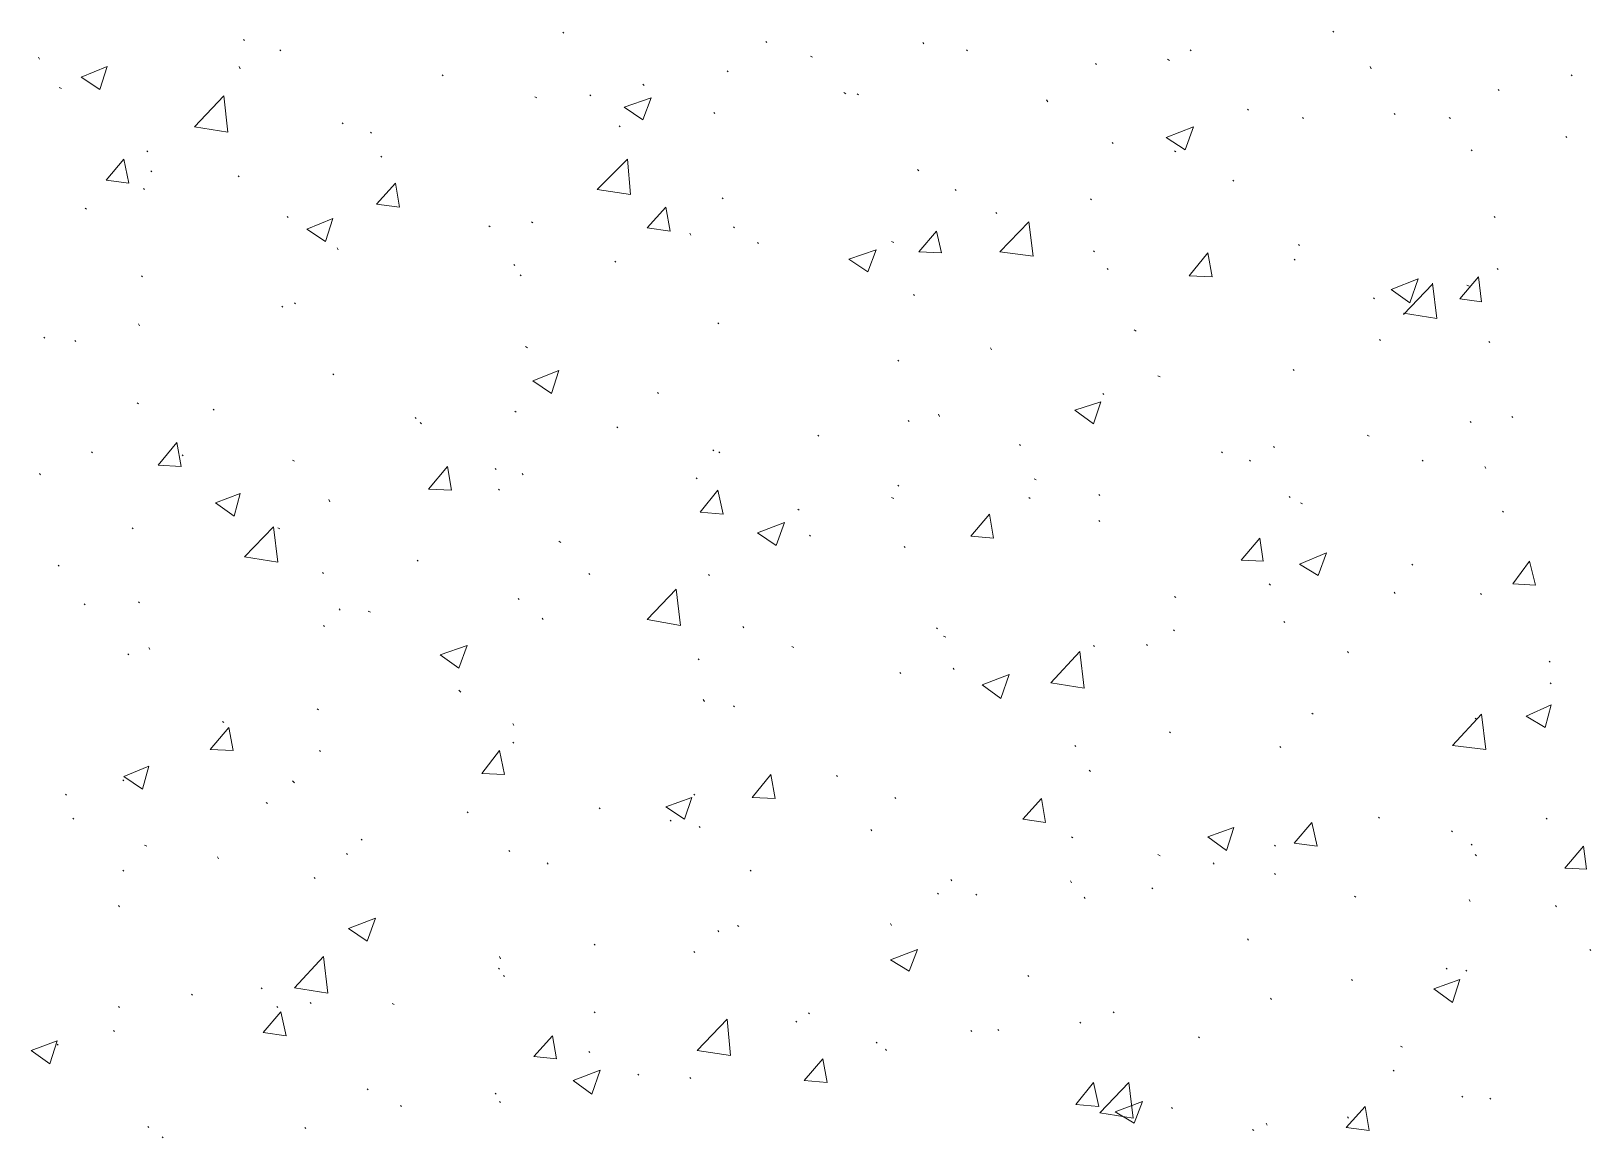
# Model space of a CAD drawing. Header units: millimetres. Extents: x 2928 to 3112, y 1220 to 1280.
# Drawn here: x 2961.99 to 2964.488, y 1247.629 to 1249.4 of the extents above; entities that cross this region are included whole.
import ezdxf

# ---------------------------------------------------------------- set-up
doc = ezdxf.new("R2010")
doc.units = ezdxf.units.MM

msp = doc.modelspace()

# ---------------------------------------------------------------- linework, layer by layer
at = {"color": 92, "linetype": 'Continuous', "lineweight": 13, "true_color": 0x00b800}
for points in [[(2962.33162, 1249.3854), (2962.32995, 1249.38707), (2962.32995, 1249.38707)], [(2962.84329, 1249.39707), (2962.84162, 1249.39874), (2962.84162, 1249.39874)], [(2964.07664, 1249.39874), (2964.07498, 1249.4004), (2964.07498, 1249.4004)], [(2962.38995, 1249.36874), (2962.38828, 1249.3704), (2962.38828, 1249.3704)], [(2963.1683, 1249.38207), (2963.16663, 1249.38374), (2963.16663, 1249.38374)], [(2963.24163, 1249.35874), (2963.2383, 1249.3604), (2963.2383, 1249.3604)], [(2963.41997, 1249.3804), (2963.4183, 1249.38207), (2963.4183, 1249.38207)], [(2963.48997, 1249.36874), (2963.4883, 1249.3704), (2963.4883, 1249.3704)], [(2963.84831, 1249.36874), (2963.84664, 1249.3704), (2963.84664, 1249.3704)], [(2962.00328, 1249.3554), (2962.00161, 1249.35874), (2962.00161, 1249.35874)], [(2962.06995, 1249.32707), (2962.11161, 1249.34374), (2962.11161, 1249.34374)], [(2962.09995, 1249.30707), (2962.11161, 1249.34374), (2962.11161, 1249.34374)], [(2962.32495, 1249.3404), (2962.32328, 1249.34374), (2962.32328, 1249.34374)], [(2963.10663, 1249.3354), (2963.10496, 1249.33707), (2963.10496, 1249.33707)], [(2963.69664, 1249.34707), (2963.69497, 1249.34874), (2963.69497, 1249.34874)], [(2963.81331, 1249.35374), (2963.80997, 1249.3554), (2963.80997, 1249.3554)], [(2964.13664, 1249.3404), (2964.13498, 1249.34374), (2964.13498, 1249.34374)], [(2962.03828, 1249.30874), (2962.03495, 1249.3104), (2962.03495, 1249.3104)], [(2962.06995, 1249.32707), (2962.09995, 1249.30707), (2962.09995, 1249.30707)], [(2962.64996, 1249.32874), (2962.64829, 1249.3304), (2962.64829, 1249.3304)], [(2962.97163, 1249.31374), (2962.96996, 1249.3154), (2962.96996, 1249.3154)], [(2964.45831, 1249.32874), (2964.45665, 1249.3304), (2964.45665, 1249.3304)], [(2962.25162, 1249.24707), (2962.29828, 1249.29707), (2962.29828, 1249.29707)], [(2962.30495, 1249.23874), (2962.29828, 1249.29707), (2962.29828, 1249.29707)], [(2962.79996, 1249.29374), (2962.79662, 1249.2954), (2962.79662, 1249.2954)], [(2962.88663, 1249.29707), (2962.88496, 1249.29874), (2962.88496, 1249.29874)], [(2962.93996, 1249.27874), (2962.98329, 1249.29374), (2962.98329, 1249.29374)], [(2962.96996, 1249.25874), (2962.98329, 1249.29374), (2962.98329, 1249.29374)], [(2963.29496, 1249.3004), (2963.29163, 1249.30207), (2963.29163, 1249.30207)], [(2963.31496, 1249.29874), (2963.3133, 1249.3004), (2963.3133, 1249.3004)], [(2963.6183, 1249.28707), (2963.61664, 1249.2904), (2963.61664, 1249.2904)], [(2964.34165, 1249.3054), (2964.33998, 1249.30707), (2964.33998, 1249.30707)], [(2962.93996, 1249.27874), (2962.96996, 1249.25874), (2962.96996, 1249.25874)], [(2963.08496, 1249.26874), (2963.08329, 1249.2704), (2963.08329, 1249.2704)], [(2963.93997, 1249.27374), (2963.93831, 1249.2754), (2963.93831, 1249.2754)], [(2964.02831, 1249.2604), (2964.02664, 1249.26207), (2964.02664, 1249.26207)], [(2964.17498, 1249.26707), (2964.17331, 1249.26874), (2964.17331, 1249.26874)], [(2964.26331, 1249.2604), (2964.26165, 1249.26207), (2964.26165, 1249.26207)], [(2962.25162, 1249.24707), (2962.30495, 1249.23874), (2962.30495, 1249.23874)], [(2962.48995, 1249.25207), (2962.48829, 1249.25374), (2962.48829, 1249.25374)], [(2962.53495, 1249.23707), (2962.53329, 1249.23874), (2962.53329, 1249.23874)], [(2962.93329, 1249.24707), (2962.93163, 1249.24874), (2962.93163, 1249.24874)], [(2963.80831, 1249.2304), (2963.85164, 1249.24707), (2963.85164, 1249.24707)], [(2963.83831, 1249.2104), (2963.85164, 1249.24707), (2963.85164, 1249.24707)], [(2963.7233, 1249.2204), (2963.72164, 1249.22207), (2963.72164, 1249.22207)], [(2963.80831, 1249.2304), (2963.83831, 1249.2104), (2963.83831, 1249.2104)], [(2964.29831, 1249.20873), (2964.29665, 1249.2104), (2964.29665, 1249.2104)], [(2964.44998, 1249.2304), (2964.44831, 1249.23207), (2964.44831, 1249.23207)], [(2962.10995, 1249.16207), (2962.13828, 1249.1954), (2962.13828, 1249.1954)], [(2962.14661, 1249.15707), (2962.13828, 1249.1954), (2962.13828, 1249.1954)], [(2962.17662, 1249.20707), (2962.17495, 1249.20873), (2962.17495, 1249.20873)], [(2962.55162, 1249.19873), (2962.54995, 1249.2004), (2962.54995, 1249.2004)], [(2962.89663, 1249.14707), (2962.94496, 1249.1954), (2962.94496, 1249.1954)], [(2962.94996, 1249.13873), (2962.94496, 1249.1954), (2962.94496, 1249.1954)], [(2963.82331, 1249.20707), (2963.82164, 1249.20873), (2963.82164, 1249.20873)], [(2962.10995, 1249.16207), (2962.14661, 1249.15707), (2962.14661, 1249.15707)], [(2962.18328, 1249.1754), (2962.18162, 1249.17707), (2962.18162, 1249.17707)], [(2962.32328, 1249.16707), (2962.32162, 1249.16873), (2962.32162, 1249.16873)], [(2963.41163, 1249.17707), (2963.40997, 1249.17873), (2963.40997, 1249.17873)], [(2963.91664, 1249.1604), (2963.91497, 1249.16207), (2963.91497, 1249.16207)], [(2962.17162, 1249.14707), (2962.16995, 1249.14873), (2962.16995, 1249.14873)], [(2962.54329, 1249.12373), (2962.57329, 1249.15707), (2962.57329, 1249.15707)], [(2962.57995, 1249.11873), (2962.57329, 1249.15707), (2962.57329, 1249.15707)], [(2962.89663, 1249.14707), (2962.94996, 1249.13873), (2962.94996, 1249.13873)], [(2963.47163, 1249.1454), (2963.46997, 1249.14707), (2963.46997, 1249.14707)], [(2962.07828, 1249.1154), (2962.07661, 1249.11707), (2962.07661, 1249.11707)], [(2962.54329, 1249.12373), (2962.57995, 1249.11873), (2962.57995, 1249.11873)], [(2962.97663, 1249.0854), (2963.00663, 1249.11873), (2963.00663, 1249.11873)], [(2963.01329, 1249.0804), (2963.00663, 1249.11873), (2963.00663, 1249.11873)], [(2963.0983, 1249.13207), (2963.09663, 1249.13373), (2963.09663, 1249.13373)], [(2963.53663, 1249.10873), (2963.53497, 1249.1104), (2963.53497, 1249.1104)], [(2963.6883, 1249.1304), (2963.68664, 1249.13207), (2963.68664, 1249.13207)], [(2962.40162, 1249.10207), (2962.39995, 1249.10373), (2962.39995, 1249.10373)], [(2962.43162, 1249.08373), (2962.47329, 1249.1004), (2962.47329, 1249.1004)], [(2962.46162, 1249.06373), (2962.47329, 1249.1004), (2962.47329, 1249.1004)], [(2962.72496, 1249.08707), (2962.72329, 1249.08873), (2962.72329, 1249.08873)], [(2962.79329, 1249.09373), (2962.79162, 1249.0954), (2962.79162, 1249.0954)], [(2962.97663, 1249.0854), (2963.01329, 1249.0804), (2963.01329, 1249.0804)], [(2963.11663, 1249.0854), (2963.11496, 1249.08707), (2963.11496, 1249.08707)], [(2963.54163, 1249.04707), (2963.5883, 1249.0954), (2963.5883, 1249.0954)], [(2963.59497, 1249.0404), (2963.5883, 1249.0954), (2963.5883, 1249.0954)], [(2964.33498, 1249.10207), (2964.33331, 1249.10373), (2964.33331, 1249.10373)], [(2962.43162, 1249.08373), (2962.46162, 1249.06373), (2962.46162, 1249.06373)], [(2963.04663, 1249.07373), (2963.04496, 1249.07707), (2963.04496, 1249.07707)], [(2963.15496, 1249.0604), (2963.1533, 1249.06207), (2963.1533, 1249.06207)], [(2963.37163, 1249.06207), (2963.3683, 1249.06373), (2963.3683, 1249.06373)], [(2963.41163, 1249.04707), (2963.43997, 1249.0804), (2963.43997, 1249.0804)], [(2963.4483, 1249.0454), (2963.43997, 1249.0804), (2963.43997, 1249.0804)], [(2962.48162, 1249.0504), (2962.47995, 1249.05373), (2962.47995, 1249.05373)], [(2963.29996, 1249.0354), (2963.3433, 1249.0504), (2963.3433, 1249.0504)], [(2963.29996, 1249.0354), (2963.32997, 1249.0154), (2963.32997, 1249.0154)], [(2963.32997, 1249.0154), (2963.3433, 1249.0504), (2963.3433, 1249.0504)], [(2963.41163, 1249.04707), (2963.4483, 1249.0454), (2963.4483, 1249.0454)], [(2963.54163, 1249.04707), (2963.59497, 1249.0404), (2963.59497, 1249.0404)], [(2963.6933, 1249.04707), (2963.69164, 1249.04873), (2963.69164, 1249.04873)], [(2963.84497, 1249.00873), (2963.87497, 1249.0454), (2963.87497, 1249.0454)], [(2963.88164, 1249.00707), (2963.87497, 1249.0454), (2963.87497, 1249.0454)], [(2964.01497, 1249.03373), (2964.01331, 1249.0354), (2964.01331, 1249.0354)], [(2964.02164, 1249.05707), (2964.01997, 1249.05873), (2964.01997, 1249.05873)], [(2962.76496, 1249.0254), (2962.76329, 1249.02707), (2962.76329, 1249.02707)], [(2962.77496, 1249.00873), (2962.77329, 1249.0104), (2962.77329, 1249.0104)], [(2962.92663, 1249.0304), (2962.92496, 1249.03207), (2962.92496, 1249.03207)], [(2963.71497, 1249.01873), (2963.7133, 1249.0204), (2963.7133, 1249.0204)], [(2964.33998, 1249.01873), (2964.33831, 1249.0204), (2964.33831, 1249.0204)], [(2962.16828, 1249.00707), (2962.16662, 1249.00873), (2962.16662, 1249.00873)], [(2963.84497, 1249.00873), (2963.88164, 1249.00707), (2963.88164, 1249.00707)], [(2964.16831, 1248.98706), (2964.21164, 1249.00373), (2964.21164, 1249.00373)], [(2964.16831, 1248.98706), (2964.19831, 1248.9654), (2964.19831, 1248.9654)], [(2964.18831, 1248.94706), (2964.23498, 1248.9954), (2964.23498, 1248.9954)], [(2964.19831, 1248.9654), (2964.21164, 1249.00373), (2964.21164, 1249.00373)], [(2964.24164, 1248.9404), (2964.23498, 1248.99707), (2964.23498, 1248.99707)], [(2964.27831, 1248.97206), (2964.30831, 1249.00707), (2964.30831, 1249.00707)], [(2964.29331, 1248.99206), (2964.28998, 1248.99373), (2964.28998, 1248.99373)], [(2964.31331, 1248.96706), (2964.30831, 1249.00707), (2964.30831, 1249.00707)], [(2962.39328, 1248.95873), (2962.39162, 1248.9604), (2962.39162, 1248.9604)], [(2962.41329, 1248.96373), (2962.41162, 1248.9654), (2962.41162, 1248.9654)], [(2963.40497, 1248.97706), (2963.4033, 1248.97873), (2963.4033, 1248.97873)], [(2964.14164, 1248.97206), (2964.13998, 1248.97373), (2964.13998, 1248.97373)], [(2964.27831, 1248.97206), (2964.31331, 1248.96706), (2964.31331, 1248.96706)], [(2964.18831, 1248.94873), (2964.24164, 1248.9404), (2964.24164, 1248.9404)], [(2962.01161, 1248.90873), (2962.00995, 1248.9104), (2962.00995, 1248.9104)], [(2962.16328, 1248.92873), (2962.16162, 1248.93206), (2962.16162, 1248.93206)], [(2963.09163, 1248.93206), (2963.08996, 1248.93373), (2963.08996, 1248.93373)], [(2963.75997, 1248.9204), (2963.75664, 1248.92206), (2963.75664, 1248.92206)], [(2962.06161, 1248.90373), (2962.05995, 1248.9054), (2962.05995, 1248.9054)], [(2962.78496, 1248.89373), (2962.78162, 1248.8954), (2962.78162, 1248.8954)], [(2963.5283, 1248.8904), (2963.52663, 1248.89373), (2963.52663, 1248.89373)], [(2964.15164, 1248.9054), (2964.14998, 1248.90706), (2964.14998, 1248.90706)], [(2964.32665, 1248.90206), (2964.32498, 1248.90373), (2964.32498, 1248.90373)], [(2963.37997, 1248.87206), (2963.3783, 1248.87373), (2963.3783, 1248.87373)], [(2962.47495, 1248.8504), (2962.47329, 1248.85206), (2962.47329, 1248.85206)], [(2962.79329, 1248.8404), (2962.83496, 1248.85706), (2962.83496, 1248.85706)], [(2962.79329, 1248.8404), (2962.82329, 1248.8204), (2962.82329, 1248.8204)], [(2962.82329, 1248.8204), (2962.83496, 1248.85706), (2962.83496, 1248.85706)], [(2963.79831, 1248.84706), (2963.79497, 1248.84873), (2963.79497, 1248.84873)], [(2964.01331, 1248.85706), (2964.01164, 1248.85873), (2964.01164, 1248.85873)], [(2962.99496, 1248.8204), (2962.99329, 1248.82206), (2962.99329, 1248.82206)], [(2963.7083, 1248.81873), (2963.70664, 1248.8204), (2963.70664, 1248.8204)], [(2962.16162, 1248.80373), (2962.15995, 1248.8054), (2962.15995, 1248.8054)], [(2962.28328, 1248.79373), (2962.28162, 1248.7954), (2962.28162, 1248.7954)], [(2962.76662, 1248.7904), (2962.76496, 1248.79206), (2962.76496, 1248.79206)], [(2963.44497, 1248.78373), (2963.4433, 1248.78706), (2963.4433, 1248.78706)], [(2963.66164, 1248.79373), (2963.7033, 1248.80706), (2963.7033, 1248.80706)], [(2963.66164, 1248.79373), (2963.69164, 1248.77206), (2963.69164, 1248.77206)], [(2963.69164, 1248.77206), (2963.7033, 1248.80706), (2963.7033, 1248.80706)], [(2962.60662, 1248.7804), (2962.60495, 1248.78206), (2962.60495, 1248.78206)], [(2962.61495, 1248.77206), (2962.61329, 1248.77373), (2962.61329, 1248.77373)], [(2962.92996, 1248.7654), (2962.92829, 1248.76706), (2962.92829, 1248.76706)], [(2963.39663, 1248.7754), (2963.39497, 1248.77706), (2963.39497, 1248.77706)], [(2964.29665, 1248.77373), (2964.29498, 1248.7754), (2964.29498, 1248.7754)], [(2964.36331, 1248.78206), (2964.36165, 1248.78373), (2964.36165, 1248.78373)], [(2962.19328, 1248.70539), (2962.22328, 1248.74206), (2962.22328, 1248.74206)], [(2962.22995, 1248.70373), (2962.22328, 1248.74206), (2962.22328, 1248.74206)], [(2963.25163, 1248.75206), (2963.24996, 1248.75373), (2963.24996, 1248.75373)], [(2963.57497, 1248.73706), (2963.5733, 1248.73873), (2963.5733, 1248.73873)], [(2963.98164, 1248.73373), (2963.97997, 1248.73539), (2963.97997, 1248.73539)], [(2964.13331, 1248.75206), (2964.12998, 1248.75373), (2964.12998, 1248.75373)], [(2962.08828, 1248.72539), (2962.08661, 1248.72706), (2962.08661, 1248.72706)], [(2962.23328, 1248.72039), (2962.23162, 1248.72206), (2962.23162, 1248.72206)], [(2962.41162, 1248.71206), (2962.40829, 1248.71373), (2962.40829, 1248.71373)], [(2963.08329, 1248.72873), (2963.08163, 1248.73039), (2963.08163, 1248.73039)], [(2963.09329, 1248.72539), (2963.09163, 1248.72706), (2963.09163, 1248.72706)], [(2963.89831, 1248.72539), (2963.89664, 1248.72706), (2963.89664, 1248.72706)], [(2963.94331, 1248.71206), (2963.94164, 1248.71373), (2963.94164, 1248.71373)], [(2964.21998, 1248.71206), (2964.21831, 1248.71373), (2964.21831, 1248.71373)], [(2962.00495, 1248.69039), (2962.00328, 1248.69206), (2962.00328, 1248.69206)], [(2962.19328, 1248.70539), (2962.22995, 1248.70373), (2962.22995, 1248.70373)], [(2962.62662, 1248.66706), (2962.65662, 1248.70373), (2962.65662, 1248.70373)], [(2962.66329, 1248.66539), (2962.65662, 1248.70373), (2962.65662, 1248.70373)], [(2962.73496, 1248.69873), (2962.73329, 1248.70039), (2962.73329, 1248.70039)], [(2962.77829, 1248.69039), (2962.77662, 1248.69206), (2962.77662, 1248.69206)], [(2963.05663, 1248.68373), (2963.05496, 1248.68539), (2963.05496, 1248.68539)], [(2964.31998, 1248.70039), (2964.31831, 1248.70373), (2964.31831, 1248.70373)], [(2962.28495, 1248.64539), (2962.32495, 1248.66039), (2962.32495, 1248.66039)], [(2962.31495, 1248.62373), (2962.32495, 1248.66039), (2962.32495, 1248.66039)], [(2962.62662, 1248.66706), (2962.66329, 1248.66539), (2962.66329, 1248.66539)], [(2962.73996, 1248.66539), (2962.73829, 1248.66706), (2962.73829, 1248.66706)], [(2963.06163, 1248.63039), (2963.08996, 1248.66539), (2963.08996, 1248.66539)], [(2963.0983, 1248.62706), (2963.08996, 1248.66539), (2963.08996, 1248.66539)], [(2963.37997, 1248.67206), (2963.3783, 1248.67373), (2963.3783, 1248.67373)], [(2963.59997, 1248.68206), (2963.59664, 1248.68373), (2963.59664, 1248.68373)], [(2962.28495, 1248.64539), (2962.31495, 1248.62373), (2962.31495, 1248.62373)], [(2962.46829, 1248.64706), (2962.46662, 1248.65039), (2962.46662, 1248.65039)], [(2963.21996, 1248.63373), (2963.2183, 1248.63539), (2963.2183, 1248.63539)], [(2963.37163, 1248.65206), (2963.3683, 1248.65373), (2963.3683, 1248.65373)], [(2963.58997, 1248.65206), (2963.5883, 1248.65373), (2963.5883, 1248.65373)], [(2963.70164, 1248.65706), (2963.69997, 1248.65873), (2963.69997, 1248.65873)], [(2964.00664, 1248.65373), (2964.00497, 1248.65539), (2964.00497, 1248.65539)], [(2964.02664, 1248.64373), (2964.02331, 1248.64539), (2964.02331, 1248.64539)], [(2963.06163, 1248.63039), (2963.0983, 1248.62706), (2963.0983, 1248.62706)], [(2963.1533, 1248.59706), (2963.19663, 1248.61373), (2963.19663, 1248.61373)], [(2963.1833, 1248.57706), (2963.19663, 1248.61373), (2963.19663, 1248.61373)], [(2963.49497, 1248.59206), (2963.52497, 1248.62706), (2963.52497, 1248.62706)], [(2963.53163, 1248.58873), (2963.52497, 1248.62706), (2963.52497, 1248.62706)], [(2963.70164, 1248.61539), (2963.69997, 1248.61706), (2963.69997, 1248.61706)], [(2964.34831, 1248.63039), (2964.34665, 1248.63206), (2964.34665, 1248.63206)], [(2962.15328, 1248.60373), (2962.15161, 1248.60539), (2962.15161, 1248.60539)], [(2962.33162, 1248.55873), (2962.37828, 1248.60706), (2962.37828, 1248.60706)], [(2962.38495, 1248.55039), (2962.37828, 1248.60706), (2962.37828, 1248.60706)], [(2962.38828, 1248.60373), (2962.38495, 1248.60539), (2962.38495, 1248.60539)], [(2963.1533, 1248.59706), (2963.1833, 1248.57706), (2963.1833, 1248.57706)], [(2963.2383, 1248.59206), (2963.23663, 1248.59373), (2963.23663, 1248.59373)], [(2963.49497, 1248.59206), (2963.53163, 1248.58873), (2963.53163, 1248.58873)], [(2963.92831, 1248.55373), (2963.95831, 1248.58873), (2963.95831, 1248.58873)], [(2963.96331, 1248.55206), (2963.95831, 1248.58873), (2963.95831, 1248.58873)], [(2962.83829, 1248.58206), (2962.83496, 1248.58373), (2962.83496, 1248.58373)], [(2963.38997, 1248.57373), (2963.3883, 1248.57539), (2963.3883, 1248.57539)], [(2964.02164, 1248.54706), (2964.06498, 1248.56539), (2964.06498, 1248.56539)], [(2964.05164, 1248.52872), (2964.06498, 1248.56539), (2964.06498, 1248.56539)], [(2962.03495, 1248.54373), (2962.03328, 1248.54539), (2962.03328, 1248.54539)], [(2962.33162, 1248.55873), (2962.38495, 1248.55039), (2962.38495, 1248.55039)], [(2962.60995, 1248.55206), (2962.60829, 1248.55373), (2962.60829, 1248.55373)], [(2963.92831, 1248.55373), (2963.96331, 1248.55206), (2963.96331, 1248.55206)], [(2964.02164, 1248.54706), (2964.05164, 1248.52872), (2964.05164, 1248.52872)], [(2964.20331, 1248.54539), (2964.20164, 1248.54706), (2964.20164, 1248.54706)], [(2964.36331, 1248.51539), (2964.38998, 1248.55206), (2964.38998, 1248.55206)], [(2964.39998, 1248.51372), (2964.38998, 1248.55206), (2964.38998, 1248.55206)], [(2962.45829, 1248.53206), (2962.45662, 1248.53373), (2962.45662, 1248.53373)], [(2962.88496, 1248.53039), (2962.88329, 1248.53206), (2962.88329, 1248.53206)], [(2963.07663, 1248.52872), (2963.07496, 1248.53039), (2963.07496, 1248.53039)], [(2963.97497, 1248.51372), (2963.97331, 1248.51539), (2963.97331, 1248.51539)], [(2964.36331, 1248.51539), (2964.39998, 1248.51372), (2964.39998, 1248.51372)], [(2962.16328, 1248.48539), (2962.16162, 1248.48706), (2962.16162, 1248.48706)], [(2962.77162, 1248.49039), (2962.76996, 1248.49206), (2962.76996, 1248.49206)], [(2962.97663, 1248.45872), (2963.02329, 1248.50706), (2963.02329, 1248.50706)], [(2963.02996, 1248.44872), (2963.02329, 1248.50706), (2963.02329, 1248.50706)], [(2963.82331, 1248.49372), (2963.82164, 1248.49539), (2963.82164, 1248.49539)], [(2964.17498, 1248.50039), (2964.17331, 1248.50206), (2964.17331, 1248.50206)], [(2964.31331, 1248.49872), (2964.31165, 1248.50039), (2964.31165, 1248.50039)], [(2962.07661, 1248.48206), (2962.07495, 1248.48372), (2962.07495, 1248.48372)], [(2962.48495, 1248.47372), (2962.48329, 1248.47539), (2962.48329, 1248.47539)], [(2962.53329, 1248.47039), (2962.52995, 1248.47206), (2962.52995, 1248.47206)], [(2962.80996, 1248.45872), (2962.80829, 1248.46039), (2962.80829, 1248.46039)], [(2962.45995, 1248.44706), (2962.45829, 1248.44872), (2962.45829, 1248.44872)], [(2962.97663, 1248.45872), (2963.02996, 1248.44872), (2963.02996, 1248.44872)], [(2963.13163, 1248.44539), (2963.12996, 1248.44706), (2963.12996, 1248.44706)], [(2963.44163, 1248.44372), (2963.43997, 1248.44539), (2963.43997, 1248.44539)], [(2963.82164, 1248.44039), (2963.81997, 1248.44206), (2963.81997, 1248.44206)], [(2963.99831, 1248.45372), (2963.99664, 1248.45539), (2963.99664, 1248.45539)], [(2962.17995, 1248.41039), (2962.17828, 1248.41372), (2962.17828, 1248.41372)], [(2962.64496, 1248.40206), (2962.68829, 1248.41706), (2962.68829, 1248.41706)], [(2962.67496, 1248.38039), (2962.68829, 1248.41706), (2962.68829, 1248.41706)], [(2963.21163, 1248.41372), (2963.2083, 1248.41539), (2963.2083, 1248.41539)], [(2963.45497, 1248.43039), (2963.45163, 1248.43206), (2963.45163, 1248.43206)], [(2963.6933, 1248.41539), (2963.69164, 1248.41706), (2963.69164, 1248.41706)], [(2963.7783, 1248.41706), (2963.77664, 1248.41872), (2963.77664, 1248.41872)], [(2962.14661, 1248.40206), (2962.14495, 1248.40372), (2962.14495, 1248.40372)], [(2962.64496, 1248.40206), (2962.67496, 1248.38039), (2962.67496, 1248.38039)], [(2963.05996, 1248.39372), (2963.05829, 1248.39539), (2963.05829, 1248.39539)], [(2963.6233, 1248.35706), (2963.66997, 1248.40706), (2963.66997, 1248.40706)], [(2963.67664, 1248.34872), (2963.66997, 1248.40706), (2963.66997, 1248.40706)], [(2964.09998, 1248.40539), (2964.09831, 1248.40706), (2964.09831, 1248.40706)], [(2964.42331, 1248.39039), (2964.42165, 1248.39206), (2964.42165, 1248.39206)], [(2963.3833, 1248.37206), (2963.38163, 1248.37372), (2963.38163, 1248.37372)], [(2963.4683, 1248.37872), (2963.46663, 1248.38039), (2963.46663, 1248.38039)], [(2963.5133, 1248.35372), (2963.55663, 1248.37039), (2963.55663, 1248.37039)], [(2963.5433, 1248.33206), (2963.55663, 1248.37039), (2963.55663, 1248.37039)], [(2962.67829, 1248.34206), (2962.67496, 1248.34539), (2962.67496, 1248.34539)], [(2963.5133, 1248.35372), (2963.5433, 1248.33206), (2963.5433, 1248.33206)], [(2963.6233, 1248.35706), (2963.67664, 1248.34872), (2963.67664, 1248.34872)], [(2964.42498, 1248.35539), (2964.42331, 1248.35706), (2964.42331, 1248.35706)], [(2962.44995, 1248.31372), (2962.44829, 1248.31539), (2962.44829, 1248.31539)], [(2963.06829, 1248.32706), (2963.06663, 1248.33039), (2963.06663, 1248.33039)], [(2963.11663, 1248.31872), (2963.11496, 1248.32039), (2963.11496, 1248.32039)], [(2964.38498, 1248.30372), (2964.42498, 1248.32206), (2964.42498, 1248.32206)], [(2964.41498, 1248.28539), (2964.42498, 1248.32206), (2964.42498, 1248.32206)], [(2962.27662, 1248.25039), (2962.30662, 1248.28539), (2962.30662, 1248.28539)], [(2962.29828, 1248.29372), (2962.29662, 1248.29539), (2962.29662, 1248.29539)], [(2962.31328, 1248.24872), (2962.30662, 1248.28539), (2962.30662, 1248.28539)], [(2962.76329, 1248.28872), (2962.76162, 1248.29205), (2962.76162, 1248.29205)], [(2964.04331, 1248.30706), (2964.04164, 1248.30872), (2964.04164, 1248.30872)], [(2964.26665, 1248.25705), (2964.31331, 1248.30706), (2964.31331, 1248.30706)], [(2964.30498, 1248.29872), (2964.30331, 1248.30039), (2964.30331, 1248.30039)], [(2964.31998, 1248.25039), (2964.31331, 1248.30706), (2964.31331, 1248.30706)], [(2964.38498, 1248.30372), (2964.41498, 1248.28539), (2964.41498, 1248.28539)], [(2962.76329, 1248.26039), (2962.76162, 1248.26205), (2962.76162, 1248.26205)], [(2963.81497, 1248.27705), (2963.81331, 1248.27872), (2963.81331, 1248.27872)], [(2962.27662, 1248.25039), (2962.31328, 1248.24872), (2962.31328, 1248.24872)], [(2962.45329, 1248.24705), (2962.45162, 1248.24872), (2962.45162, 1248.24872)], [(2962.71162, 1248.21205), (2962.73996, 1248.24872), (2962.73996, 1248.24872)], [(2962.74829, 1248.21039), (2962.73996, 1248.24872), (2962.73996, 1248.24872)], [(2963.6633, 1248.25539), (2963.66164, 1248.25705), (2963.66164, 1248.25705)], [(2963.99164, 1248.25372), (2963.98997, 1248.25539), (2963.98997, 1248.25539)], [(2964.26665, 1248.25705), (2964.31998, 1248.25039), (2964.31998, 1248.25039)], [(2962.13828, 1248.20705), (2962.17828, 1248.22372), (2962.17828, 1248.22372)], [(2962.16828, 1248.18705), (2962.17828, 1248.22372), (2962.17828, 1248.22372)], [(2962.71162, 1248.21205), (2962.74829, 1248.21039), (2962.74829, 1248.21039)], [(2963.14496, 1248.17372), (2963.17496, 1248.21039), (2963.17496, 1248.21039)], [(2963.18163, 1248.17205), (2963.17496, 1248.21039), (2963.17496, 1248.21039)], [(2963.68664, 1248.21539), (2963.68497, 1248.21705), (2963.68497, 1248.21705)], [(2962.13828, 1248.20039), (2962.13661, 1248.20205), (2962.13661, 1248.20205)], [(2962.13828, 1248.20705), (2962.16828, 1248.18705), (2962.16828, 1248.18705)], [(2962.41162, 1248.19705), (2962.40829, 1248.20039), (2962.40829, 1248.20039)], [(2963.28163, 1248.20705), (2963.27996, 1248.20872), (2963.27996, 1248.20872)], [(2962.04661, 1248.17705), (2962.04495, 1248.17872), (2962.04495, 1248.17872)], [(2962.36828, 1248.16372), (2962.36662, 1248.16539), (2962.36662, 1248.16539)], [(2963.00663, 1248.15872), (2963.04829, 1248.17372), (2963.04829, 1248.17372)], [(2963.03663, 1248.13872), (2963.04829, 1248.17372), (2963.04829, 1248.17372)], [(2963.05329, 1248.17705), (2963.05163, 1248.17872), (2963.05163, 1248.17872)], [(2963.14496, 1248.17372), (2963.18163, 1248.17205), (2963.18163, 1248.17205)], [(2963.37497, 1248.17205), (2963.3733, 1248.17372), (2963.3733, 1248.17372)], [(2963.5783, 1248.13872), (2963.6083, 1248.17205), (2963.6083, 1248.17205)], [(2963.61497, 1248.13372), (2963.6083, 1248.17205), (2963.6083, 1248.17205)], [(2962.05828, 1248.13872), (2962.05661, 1248.14039), (2962.05661, 1248.14039)], [(2962.68996, 1248.14872), (2962.68829, 1248.15039), (2962.68829, 1248.15039)], [(2962.90163, 1248.15539), (2962.89996, 1248.15705), (2962.89996, 1248.15705)], [(2963.00663, 1248.15872), (2963.03663, 1248.13872), (2963.03663, 1248.13872)], [(2963.01496, 1248.13539), (2963.01329, 1248.13705), (2963.01329, 1248.13705)], [(2963.5783, 1248.13872), (2963.61497, 1248.13372), (2963.61497, 1248.13372)], [(2964.14998, 1248.14039), (2964.14831, 1248.14205), (2964.14831, 1248.14205)], [(2964.41831, 1248.13872), (2964.41665, 1248.14039), (2964.41665, 1248.14039)], [(2963.06163, 1248.12539), (2963.05996, 1248.12705), (2963.05996, 1248.12705)], [(2963.33663, 1248.12039), (2963.33497, 1248.12205), (2963.33497, 1248.12205)], [(2963.6583, 1248.10872), (2963.65664, 1248.11039), (2963.65664, 1248.11039)], [(2963.87497, 1248.11039), (2963.91664, 1248.12539), (2963.91664, 1248.12539)], [(2963.87497, 1248.11039), (2963.90497, 1248.08872), (2963.90497, 1248.08872)], [(2963.90497, 1248.08872), (2963.91664, 1248.12539), (2963.91664, 1248.12539)], [(2964.01331, 1248.10039), (2964.04164, 1248.13372), (2964.04164, 1248.13372)], [(2964.04998, 1248.09539), (2964.04164, 1248.13372), (2964.04164, 1248.13372)], [(2964.26665, 1248.11872), (2964.26498, 1248.12039), (2964.26498, 1248.12039)], [(2962.17495, 1248.09539), (2962.17162, 1248.09705), (2962.17162, 1248.09705)], [(2962.51995, 1248.10539), (2962.51829, 1248.10705), (2962.51829, 1248.10705)], [(2962.75662, 1248.08705), (2962.75496, 1248.08872), (2962.75496, 1248.08872)], [(2963.98331, 1248.09539), (2963.98164, 1248.09705), (2963.98164, 1248.09705)], [(2964.01331, 1248.10039), (2964.04998, 1248.09539), (2964.04998, 1248.09539)], [(2964.29831, 1248.09705), (2964.29665, 1248.09872), (2964.29665, 1248.09872)], [(2964.44665, 1248.06038), (2964.47665, 1248.09539), (2964.47665, 1248.09539)], [(2964.48165, 1248.05872), (2964.47665, 1248.09539), (2964.47665, 1248.09539)], [(2962.28995, 1248.07539), (2962.28828, 1248.07872), (2962.28828, 1248.07872)], [(2962.49662, 1248.08205), (2962.49495, 1248.08372), (2962.49495, 1248.08372)], [(2962.81829, 1248.06705), (2962.81662, 1248.06872), (2962.81662, 1248.06872)], [(2963.79831, 1248.08039), (2963.79497, 1248.08205), (2963.79497, 1248.08205)], [(2963.88497, 1248.06705), (2963.88331, 1248.06872), (2963.88331, 1248.06872)], [(2964.30498, 1248.08039), (2964.30331, 1248.08205), (2964.30331, 1248.08205)], [(2964.44665, 1248.06038), (2964.48165, 1248.05872), (2964.48165, 1248.05872)], [(2962.13828, 1248.05538), (2962.13661, 1248.05705), (2962.13661, 1248.05705)], [(2962.44495, 1248.04372), (2962.44329, 1248.04538), (2962.44329, 1248.04538)], [(2963.1433, 1248.05538), (2963.14163, 1248.05705), (2963.14163, 1248.05705)], [(2963.46497, 1248.04038), (2963.4633, 1248.04205), (2963.4633, 1248.04205)], [(2963.65664, 1248.03705), (2963.65497, 1248.04038), (2963.65497, 1248.04038)], [(2963.98331, 1248.05038), (2963.98164, 1248.05205), (2963.98164, 1248.05205)], [(2963.4433, 1248.01872), (2963.44163, 1248.02038), (2963.44163, 1248.02038)], [(2963.50497, 1248.01705), (2963.5033, 1248.01872), (2963.5033, 1248.01872)], [(2963.6783, 1248.01205), (2963.67664, 1248.01372), (2963.67664, 1248.01372)], [(2963.78664, 1248.02705), (2963.78497, 1248.02872), (2963.78497, 1248.02872)], [(2964.11164, 1248.01372), (2964.10998, 1248.01538), (2964.10998, 1248.01538)], [(2964.29498, 1248.00705), (2964.29331, 1248.01038), (2964.29331, 1248.01038)], [(2962.13161, 1247.99872), (2962.12995, 1248.00038), (2962.12995, 1248.00038)], [(2964.43331, 1247.99872), (2964.43165, 1248.00038), (2964.43165, 1248.00038)], [(2962.49829, 1247.96372), (2962.54162, 1247.98038), (2962.54162, 1247.98038)], [(2962.49829, 1247.96372), (2962.52829, 1247.94372), (2962.52829, 1247.94372)], [(2962.52829, 1247.94372), (2962.54162, 1247.98038), (2962.54162, 1247.98038)], [(2963.09163, 1247.95872), (2963.08996, 1247.96038), (2963.08996, 1247.96038)], [(2963.1233, 1247.96705), (2963.12163, 1247.96872), (2963.12163, 1247.96872)], [(2963.3683, 1247.96872), (2963.36663, 1247.97205), (2963.36663, 1247.97205)], [(2962.89329, 1247.93705), (2962.89163, 1247.93872), (2962.89163, 1247.93872)], [(2963.93997, 1247.94538), (2963.93831, 1247.94705), (2963.93831, 1247.94705)], [(2962.41162, 1247.86872), (2962.45829, 1247.91872), (2962.45829, 1247.91872)], [(2962.46495, 1247.86038), (2962.45829, 1247.91872), (2962.45829, 1247.91872)], [(2962.74162, 1247.91538), (2962.73996, 1247.91872), (2962.73996, 1247.91872)], [(2963.05329, 1247.92538), (2963.05163, 1247.92705), (2963.05163, 1247.92705)], [(2963.36663, 1247.91372), (2963.40997, 1247.93038), (2963.40997, 1247.93038)], [(2963.36663, 1247.91372), (2963.39663, 1247.89538), (2963.39663, 1247.89538)], [(2963.39663, 1247.89538), (2963.40997, 1247.93038), (2963.40997, 1247.93038)], [(2964.48831, 1247.92872), (2964.48665, 1247.93038), (2964.48665, 1247.93038)], [(2962.73996, 1247.89872), (2962.73829, 1247.90038), (2962.73829, 1247.90038)], [(2962.74829, 1247.88705), (2962.74662, 1247.88872), (2962.74662, 1247.88872)], [(2963.5883, 1247.88705), (2963.58664, 1247.88872), (2963.58664, 1247.88872)], [(2964.25831, 1247.89872), (2964.25664, 1247.90038), (2964.25664, 1247.90038)], [(2964.28998, 1247.89538), (2964.28831, 1247.89705), (2964.28831, 1247.89705)], [(2962.35995, 1247.86705), (2962.35828, 1247.86872), (2962.35828, 1247.86872)], [(2962.41162, 1247.86872), (2962.46495, 1247.86038), (2962.46495, 1247.86038)], [(2964.10664, 1247.88038), (2964.10498, 1247.88205), (2964.10498, 1247.88205)], [(2964.23664, 1247.86705), (2964.27831, 1247.88205), (2964.27831, 1247.88205)], [(2964.23664, 1247.86705), (2964.26665, 1247.84538), (2964.26665, 1247.84538)], [(2964.26665, 1247.84538), (2964.27831, 1247.88205), (2964.27831, 1247.88205)], [(2962.13161, 1247.83705), (2962.12995, 1247.83872), (2962.12995, 1247.83872)], [(2962.24828, 1247.85705), (2962.24662, 1247.85872), (2962.24662, 1247.85872)], [(2962.38495, 1247.83705), (2962.38328, 1247.83872), (2962.38328, 1247.83872)], [(2962.43829, 1247.84372), (2962.43662, 1247.84538), (2962.43662, 1247.84538)], [(2962.57162, 1247.84205), (2962.56829, 1247.84372), (2962.56829, 1247.84372)], [(2963.97664, 1247.85038), (2963.97497, 1247.85205), (2963.97497, 1247.85205)], [(2962.36162, 1247.79705), (2962.38995, 1247.83038), (2962.38995, 1247.83038)], [(2962.39829, 1247.79205), (2962.38995, 1247.83038), (2962.38995, 1247.83038)], [(2962.89329, 1247.82871), (2962.89163, 1247.83038), (2962.89163, 1247.83038)], [(2963.05663, 1247.76871), (2963.10496, 1247.81871), (2963.10496, 1247.81871)], [(2963.10996, 1247.76038), (2963.10496, 1247.81871), (2963.10496, 1247.81871)], [(2963.21663, 1247.81371), (2963.21496, 1247.81538), (2963.21496, 1247.81538)], [(2963.23663, 1247.82705), (2963.23496, 1247.82871), (2963.23496, 1247.82871)], [(2963.67164, 1247.81205), (2963.66997, 1247.81371), (2963.66997, 1247.81371)], [(2963.72497, 1247.82871), (2963.7233, 1247.83038), (2963.7233, 1247.83038)], [(2962.12328, 1247.79871), (2962.12161, 1247.80038), (2962.12161, 1247.80038)], [(2962.36162, 1247.79705), (2962.39829, 1247.79205), (2962.39829, 1247.79205)], [(2962.79496, 1247.75871), (2962.82496, 1247.79205), (2962.82496, 1247.79205)], [(2962.83162, 1247.75538), (2962.82496, 1247.79205), (2962.82496, 1247.79205)], [(2963.49663, 1247.79871), (2963.49497, 1247.80038), (2963.49497, 1247.80038)], [(2963.53997, 1247.80038), (2963.5383, 1247.80205), (2963.5383, 1247.80205)], [(2963.86164, 1247.78871), (2963.85997, 1247.79038), (2963.85997, 1247.79038)], [(2961.98995, 1247.76871), (2962.03161, 1247.78371), (2962.03161, 1247.78371)], [(2961.98995, 1247.76871), (2962.01995, 1247.74705), (2962.01995, 1247.74705)], [(2962.01995, 1247.74705), (2962.03161, 1247.78371), (2962.03161, 1247.78371)], [(2962.03328, 1247.77705), (2962.03161, 1247.77871), (2962.03161, 1247.77871)], [(2962.88496, 1247.76538), (2962.88329, 1247.76705), (2962.88329, 1247.76705)], [(2963.05663, 1247.76871), (2963.10996, 1247.76038), (2963.10996, 1247.76038)], [(2963.34497, 1247.78038), (2963.3433, 1247.78205), (2963.3433, 1247.78205)], [(2963.35997, 1247.76871), (2963.3583, 1247.77038), (2963.3583, 1247.77038)], [(2964.18664, 1247.77371), (2964.18331, 1247.77538), (2964.18331, 1247.77538)], [(2962.79496, 1247.75871), (2962.83162, 1247.75538), (2962.83162, 1247.75538)], [(2962.85829, 1247.72038), (2962.90163, 1247.73705), (2962.90163, 1247.73705)], [(2962.88829, 1247.69871), (2962.90163, 1247.73705), (2962.90163, 1247.73705)], [(2963.2283, 1247.72038), (2963.2583, 1247.75538), (2963.2583, 1247.75538)], [(2963.26496, 1247.71705), (2963.2583, 1247.75538), (2963.2583, 1247.75538)], [(2964.17331, 1247.73538), (2964.17164, 1247.73705), (2964.17164, 1247.73705)], [(2962.85829, 1247.72038), (2962.88829, 1247.69871), (2962.88829, 1247.69871)], [(2962.96329, 1247.72871), (2962.96163, 1247.73038), (2962.96163, 1247.73038)], [(2963.04663, 1247.72371), (2963.04496, 1247.72538), (2963.04496, 1247.72538)], [(2963.2283, 1247.72038), (2963.26496, 1247.71705), (2963.26496, 1247.71705)], [(2963.6633, 1247.68205), (2963.69164, 1247.71705), (2963.69164, 1247.71705)], [(2963.69997, 1247.67871), (2963.69164, 1247.71705), (2963.69164, 1247.71705)], [(2963.70164, 1247.66871), (2963.7483, 1247.71705), (2963.7483, 1247.71705)], [(2963.75497, 1247.66038), (2963.7483, 1247.71705), (2963.7483, 1247.71705)], [(2962.52995, 1247.70538), (2962.52829, 1247.70705), (2962.52829, 1247.70705)], [(2962.73496, 1247.69871), (2962.73329, 1247.70038), (2962.73329, 1247.70038)], [(2962.74162, 1247.68538), (2962.73996, 1247.68705), (2962.73996, 1247.68705)], [(2963.72664, 1247.67038), (2963.76997, 1247.68705), (2963.76997, 1247.68705)], [(2963.75664, 1247.65205), (2963.76997, 1247.68705), (2963.76997, 1247.68705)], [(2964.28331, 1247.69371), (2964.28165, 1247.69538), (2964.28165, 1247.69538)], [(2964.32831, 1247.69038), (2964.32665, 1247.69205), (2964.32665, 1247.69205)], [(2962.58329, 1247.67871), (2962.58162, 1247.68038), (2962.58162, 1247.68038)], [(2963.6633, 1247.68205), (2963.69997, 1247.67871), (2963.69997, 1247.67871)], [(2963.70164, 1247.66871), (2963.75497, 1247.66038), (2963.75497, 1247.66038)], [(2963.72664, 1247.67038), (2963.75664, 1247.65205), (2963.75664, 1247.65205)], [(2963.81831, 1247.67538), (2963.81664, 1247.67705), (2963.81664, 1247.67705)], [(2964.09664, 1247.64538), (2964.12664, 1247.67871), (2964.12664, 1247.67871)], [(2964.09998, 1247.66038), (2964.09831, 1247.66205), (2964.09831, 1247.66205)], [(2964.13331, 1247.64038), (2964.12664, 1247.67871), (2964.12664, 1247.67871)], [(2962.17828, 1247.64538), (2962.17662, 1247.64705), (2962.17662, 1247.64705)], [(2962.42995, 1247.64371), (2962.42829, 1247.64538), (2962.42829, 1247.64538)], [(2963.94831, 1247.64038), (2963.94664, 1247.64205), (2963.94664, 1247.64205)], [(2963.96997, 1247.64871), (2963.96831, 1247.65205), (2963.96831, 1247.65205)], [(2964.09664, 1247.64538), (2964.13331, 1247.64038), (2964.13331, 1247.64038)], [(2962.20162, 1247.62871), (2962.19995, 1247.63038), (2962.19995, 1247.63038)]]:
    msp.add_lwpolyline(points, dxfattribs=at)

doc.saveas('drawing.dxf')
